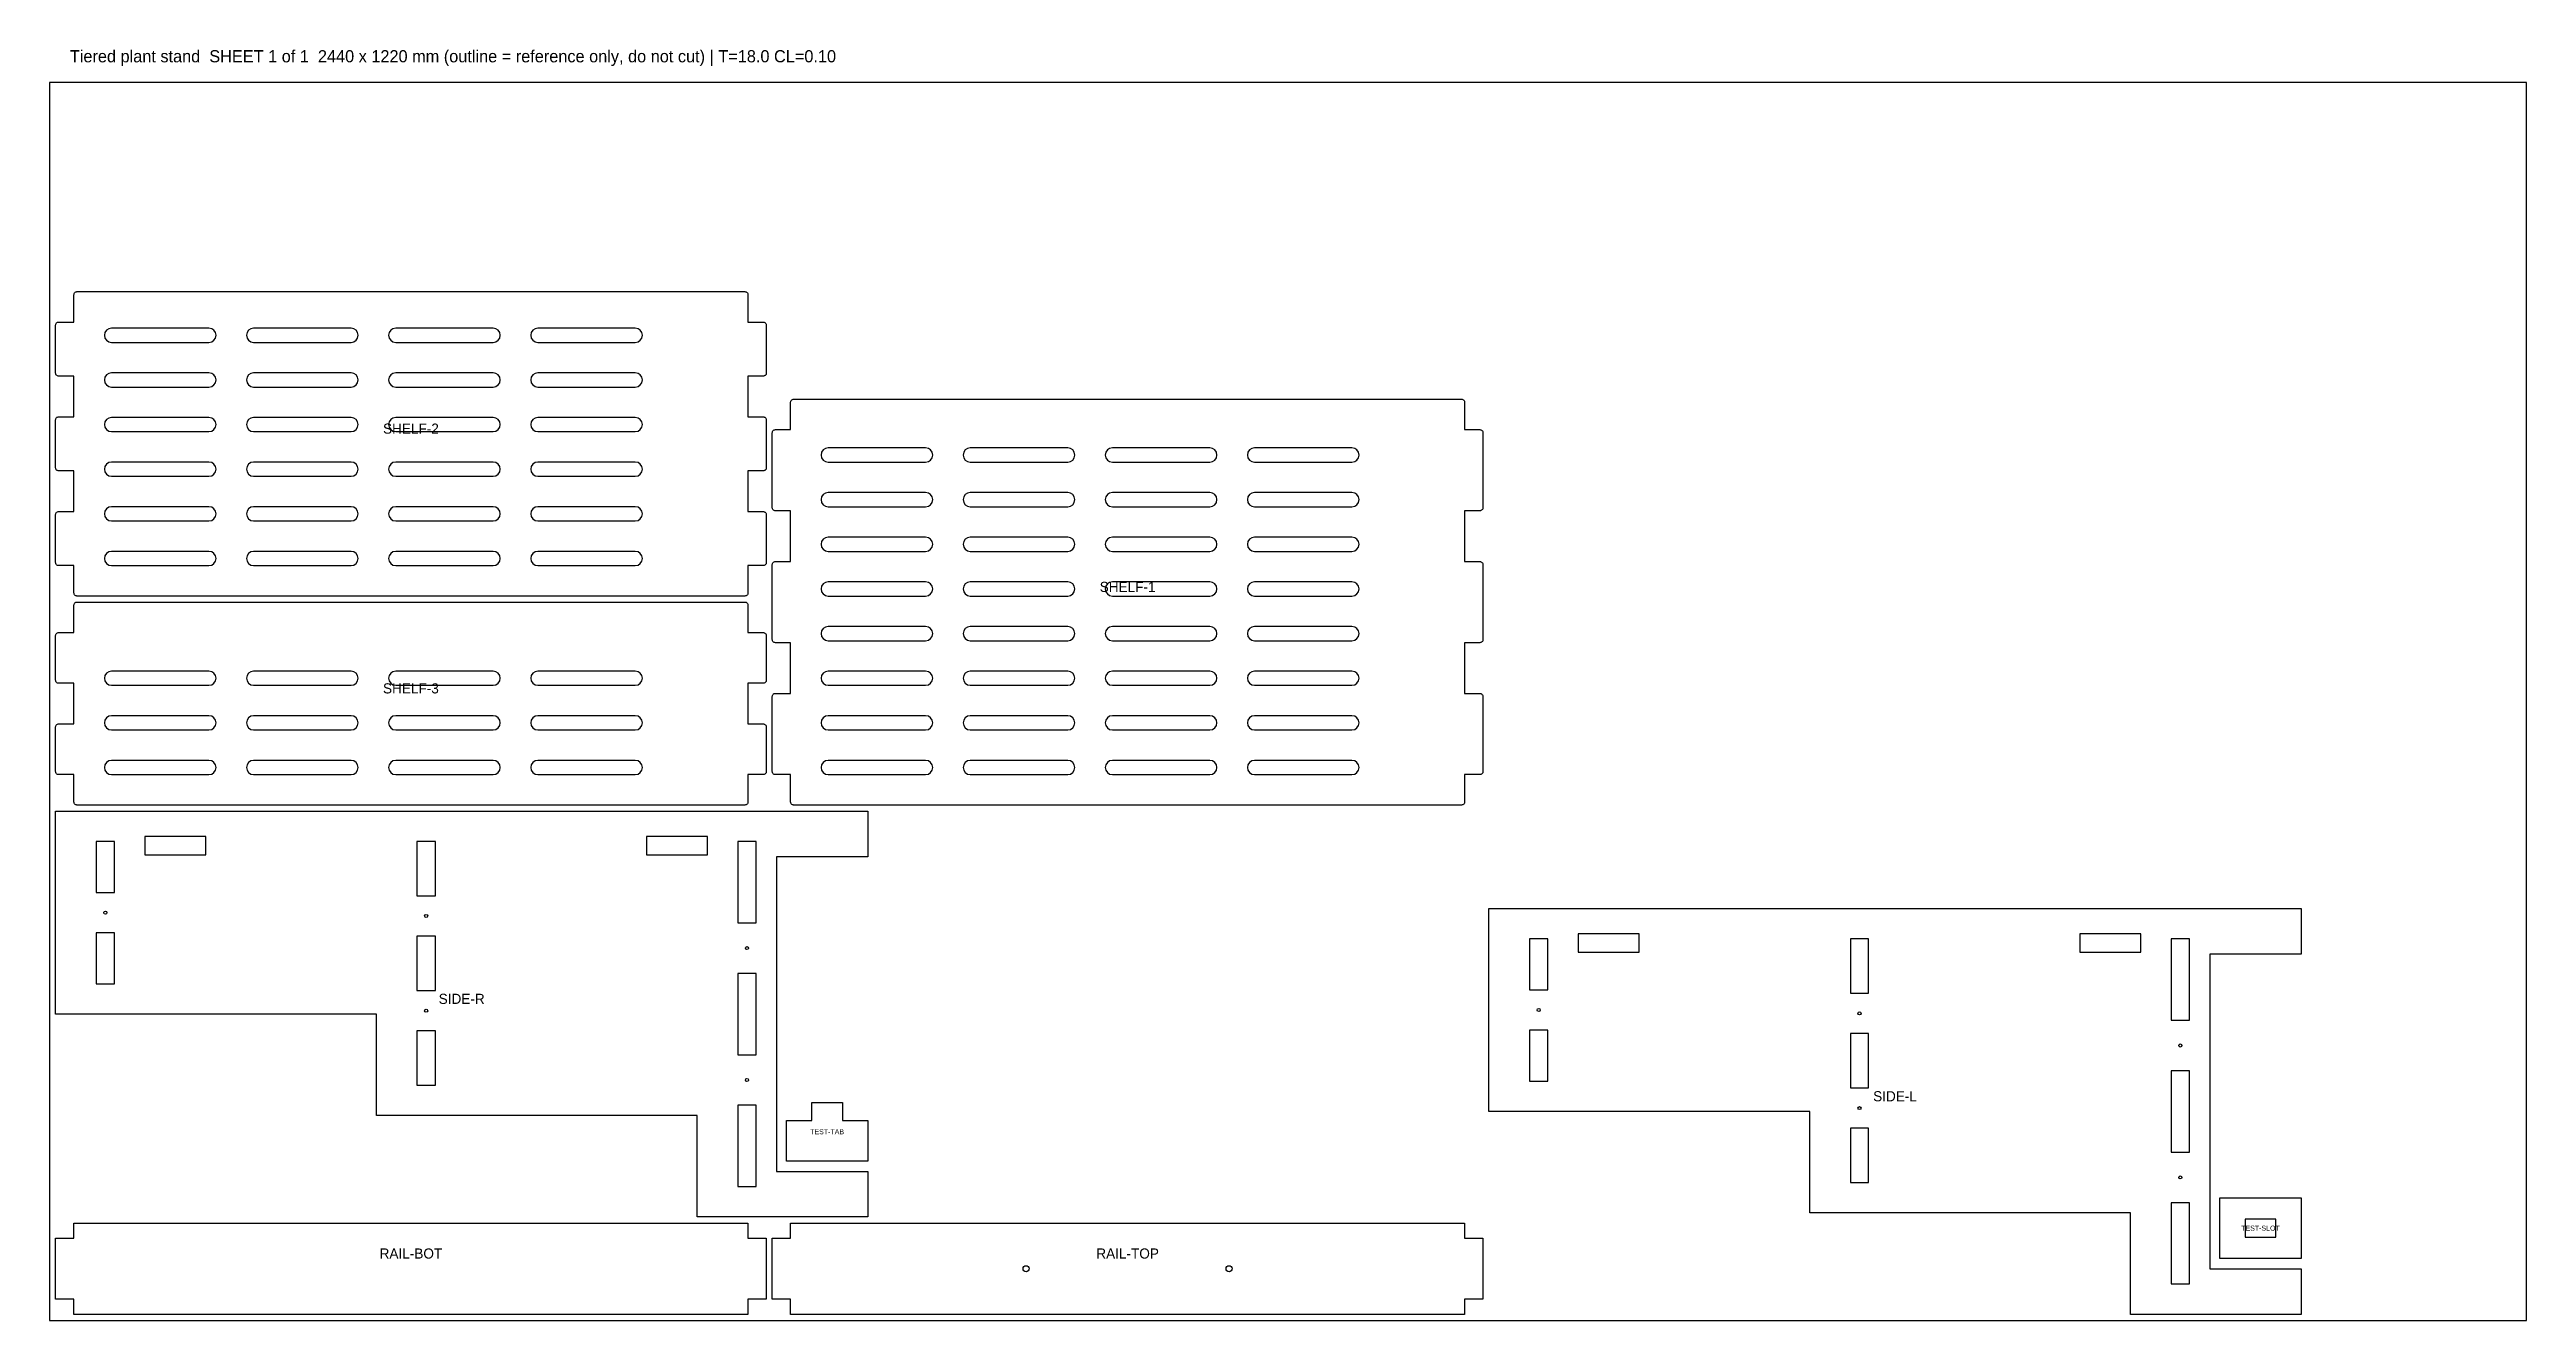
# Model space of a CAD drawing. Header units: millimetres. Extents: x 0 to 2440, y 0 to 1253.
import ezdxf
from ezdxf.enums import TextEntityAlignment as Align

# ---------------------------------------------------------------- set-up
doc = ezdxf.new("R2010")
doc.units = ezdxf.units.MM
doc.layers.add('CUT', color=1, linetype='Continuous')
doc.layers.add('LABELS', color=5, linetype='Continuous')

msp = doc.modelspace()

# ---------------------------------------------------------------- linework, layer by layer
at = {"layer": 'CUT'}
for points in [[(6, 794.3), (6.1, 794.9), (6.2, 795.5), (6.5, 796), (6.9, 796.5), (7.3, 796.8), (7.9, 797.1), (8.4, 797.3), (9, 797.3), (23.9, 797.3), (24, 797.3), (24, 797.4), (24, 837.3), (24, 837.3), (23.9, 837.3), (9, 837.3), (8.4, 837.4), (7.9, 837.6), (7.3, 837.8), (6.9, 838.2), (6.5, 838.7), (6.2, 839.2), (6.1, 839.7), (6, 840.3), (6, 887.7), (6.1, 888.3), (6.2, 888.8), (6.5, 889.3), (6.9, 889.8), (7.3, 890.2), (7.9, 890.4), (8.4, 890.6), (9, 890.7), (23.9, 890.7), (24, 890.7), (24, 890.7), (24, 930.6), (24, 930.7), (23.9, 930.7), (9, 930.7), (8.4, 930.7), (7.9, 930.9), (7.3, 931.2), (6.9, 931.5), (6.5, 932), (6.2, 932.5), (6.1, 933.1), (6, 933.7), (6, 981), (6.1, 981.6), (6.2, 982.1), (6.5, 982.7), (6.9, 983.1), (7.3, 983.5), (7.9, 983.8), (8.4, 983.9), (9, 984), (23.9, 984), (24, 984), (24, 984.1), (24, 1011), (24.1, 1011.6), (24.2, 1012.1), (24.5, 1012.7), (24.9, 1013.1), (25.3, 1013.5), (25.9, 1013.8), (26.4, 1013.9), (27, 1014), (685, 1014), (685.6, 1013.9), (686.1, 1013.8), (686.7, 1013.5), (687.1, 1013.1), (687.5, 1012.7), (687.8, 1012.1), (687.9, 1011.6), (688, 1011), (688, 984.1), (688, 984), (688.1, 984), (703, 984), (703.6, 983.9), (704.1, 983.8), (704.7, 983.5), (705.1, 983.1), (705.5, 982.7), (705.8, 982.1), (705.9, 981.6), (706, 981), (706, 933.7), (705.9, 933.1), (705.8, 932.5), (705.5, 932), (705.1, 931.5), (704.7, 931.2), (704.1, 930.9), (703.6, 930.7), (703, 930.7), (688.1, 930.7), (688, 930.7), (688, 930.6), (688, 890.7), (688, 890.7), (688.1, 890.7), (703, 890.7), (703.6, 890.6), (704.1, 890.4), (704.7, 890.2), (705.1, 889.8), (705.5, 889.3), (705.8, 888.8), (705.9, 888.3), (706, 887.7), (706, 840.3), (705.9, 839.7), (705.8, 839.2), (705.5, 838.7), (705.1, 838.2), (704.7, 837.8), (704.1, 837.6), (703.6, 837.4), (703, 837.3), (688.1, 837.3), (688, 837.3), (688, 837.3), (688, 797.4), (688, 797.3), (688.1, 797.3), (703, 797.3), (703.6, 797.3), (704.1, 797.1), (704.7, 796.8), (705.1, 796.5), (705.5, 796), (705.8, 795.5), (705.9, 794.9), (706, 794.3), (706, 747), (705.9, 746.4), (705.8, 745.9), (705.5, 745.3), (705.1, 744.9), (704.7, 744.5), (704.1, 744.2), (703.6, 744.1), (703, 744), (688.1, 744), (688, 744), (688, 743.9), (688, 717), (687.9, 716.4), (687.8, 715.9), (687.5, 715.3), (687.1, 714.9), (686.7, 714.5), (686.1, 714.2), (685.6, 714.1), (685, 714), (27, 714), (26.4, 714.1), (25.9, 714.2), (25.3, 714.5), (24.9, 714.9), (24.5, 715.3), (24.2, 715.9), (24.1, 716.4), (24, 717), (24, 743.9), (24, 744), (23.9, 744), (9, 744), (8.4, 744.1), (7.9, 744.2), (7.3, 744.5), (6.9, 744.9), (6.5, 745.3), (6.2, 745.9), (6.1, 746.4), (6, 747)], [(712, 615), (712.1, 615.6), (712.2, 616.1), (712.5, 616.7), (712.9, 617.1), (713.3, 617.5), (713.9, 617.8), (714.4, 617.9), (715, 618), (729.9, 618), (730, 618), (730, 618.1), (730, 667.9), (730, 668), (729.9, 668), (715, 668), (714.4, 668.1), (713.9, 668.2), (713.3, 668.5), (712.9, 668.9), (712.5, 669.3), (712.2, 669.9), (712.1, 670.4), (712, 671), (712, 745), (712.1, 745.6), (712.2, 746.1), (712.5, 746.7), (712.9, 747.1), (713.3, 747.5), (713.9, 747.8), (714.4, 747.9), (715, 748), (729.9, 748), (730, 748), (730, 748.1), (730, 797.9), (730, 798), (729.9, 798), (715, 798), (714.4, 798.1), (713.9, 798.2), (713.3, 798.5), (712.9, 798.9), (712.5, 799.3), (712.2, 799.9), (712.1, 800.4), (712, 801), (712, 875), (712.1, 875.6), (712.2, 876.1), (712.5, 876.7), (712.9, 877.1), (713.3, 877.5), (713.9, 877.8), (714.4, 877.9), (715, 878), (729.9, 878), (730, 878), (730, 878.1), (730, 905), (730.1, 905.6), (730.2, 906.1), (730.5, 906.7), (730.9, 907.1), (731.3, 907.5), (731.9, 907.8), (732.4, 907.9), (733, 908), (1391, 908), (1391.6, 907.9), (1392.1, 907.8), (1392.7, 907.5), (1393.1, 907.1), (1393.5, 906.7), (1393.8, 906.1), (1393.9, 905.6), (1394, 905), (1394, 878.1), (1394, 878), (1394.1, 878), (1409, 878), (1409.6, 877.9), (1410.1, 877.8), (1410.7, 877.5), (1411.1, 877.1), (1411.5, 876.7), (1411.8, 876.1), (1411.9, 875.6), (1412, 875), (1412, 801), (1411.9, 800.4), (1411.8, 799.9), (1411.5, 799.3), (1411.1, 798.9), (1410.7, 798.5), (1410.1, 798.2), (1409.6, 798.1), (1409, 798), (1394.1, 798), (1394, 798), (1394, 797.9), (1394, 748.1), (1394, 748), (1394.1, 748), (1409, 748), (1409.6, 747.9), (1410.1, 747.8), (1410.7, 747.5), (1411.1, 747.1), (1411.5, 746.7), (1411.8, 746.1), (1411.9, 745.6), (1412, 745), (1412, 671), (1411.9, 670.4), (1411.8, 669.9), (1411.5, 669.3), (1411.1, 668.9), (1410.7, 668.5), (1410.1, 668.2), (1409.6, 668.1), (1409, 668), (1394.1, 668), (1394, 668), (1394, 667.9), (1394, 618.1), (1394, 618), (1394.1, 618), (1409, 618), (1409.6, 617.9), (1410.1, 617.8), (1410.7, 617.5), (1411.1, 617.1), (1411.5, 616.7), (1411.8, 616.1), (1411.9, 615.6), (1412, 615), (1412, 541), (1411.9, 540.4), (1411.8, 539.9), (1411.5, 539.3), (1411.1, 538.9), (1410.7, 538.5), (1410.1, 538.2), (1409.6, 538.1), (1409, 538), (1394.1, 538), (1394, 538), (1394, 537.9), (1394, 511), (1393.9, 510.4), (1393.8, 509.9), (1393.5, 509.3), (1393.1, 508.9), (1392.7, 508.5), (1392.1, 508.2), (1391.6, 508.1), (1391, 508), (733, 508), (732.4, 508.1), (731.9, 508.2), (731.3, 508.5), (730.9, 508.9), (730.5, 509.3), (730.2, 509.9), (730.1, 510.4), (730, 511), (730, 537.9), (730, 538), (729.9, 538), (715, 538), (714.4, 538.1), (713.9, 538.2), (713.3, 538.5), (712.9, 538.9), (712.5, 539.3), (712.2, 539.9), (712.1, 540.4), (712, 541)], [(6, 585), (6.1, 585.6), (6.2, 586.1), (6.5, 586.7), (6.9, 587.1), (7.3, 587.5), (7.9, 587.8), (8.4, 587.9), (9, 588), (23.9, 588), (24, 588), (24, 588.1), (24, 627.9), (24, 628), (23.9, 628), (9, 628), (8.4, 628.1), (7.9, 628.2), (7.3, 628.5), (6.9, 628.9), (6.5, 629.3), (6.2, 629.9), (6.1, 630.4), (6, 631), (6, 675), (6.1, 675.6), (6.2, 676.1), (6.5, 676.7), (6.9, 677.1), (7.3, 677.5), (7.9, 677.8), (8.4, 677.9), (9, 678), (23.9, 678), (24, 678), (24, 678.1), (24, 705), (24.1, 705.6), (24.2, 706.1), (24.5, 706.7), (24.9, 707.1), (25.3, 707.5), (25.9, 707.8), (26.4, 707.9), (27, 708), (685, 708), (685.6, 707.9), (686.1, 707.8), (686.7, 707.5), (687.1, 707.1), (687.5, 706.7), (687.8, 706.1), (687.9, 705.6), (688, 705), (688, 678.1), (688, 678), (688.1, 678), (703, 678), (703.6, 677.9), (704.1, 677.8), (704.7, 677.5), (705.1, 677.1), (705.5, 676.7), (705.8, 676.1), (705.9, 675.6), (706, 675), (706, 631), (705.9, 630.4), (705.8, 629.9), (705.5, 629.3), (705.1, 628.9), (704.7, 628.5), (704.1, 628.2), (703.6, 628.1), (703, 628), (688.1, 628), (688, 628), (688, 627.9), (688, 588.1), (688, 588), (688.1, 588), (703, 588), (703.6, 587.9), (704.1, 587.8), (704.7, 587.5), (705.1, 587.1), (705.5, 586.7), (705.8, 586.1), (705.9, 585.6), (706, 585), (706, 541), (705.9, 540.4), (705.8, 539.9), (705.5, 539.3), (705.1, 538.9), (704.7, 538.5), (704.1, 538.2), (703.6, 538.1), (703, 538), (688.1, 538), (688, 538), (688, 537.9), (688, 511), (687.9, 510.4), (687.8, 509.9), (687.5, 509.3), (687.1, 508.9), (686.7, 508.5), (686.1, 508.2), (685.6, 508.1), (685, 508), (27, 508), (26.4, 508.1), (25.9, 508.2), (25.3, 508.5), (24.9, 508.9), (24.5, 509.3), (24.2, 509.9), (24.1, 510.4), (24, 511), (24, 537.9), (24, 538), (23.9, 538), (9, 538), (8.4, 538.1), (7.9, 538.2), (7.3, 538.5), (6.9, 538.9), (6.5, 539.3), (6.2, 539.9), (6.1, 540.4), (6, 541)], [(322, 202), (322, 302), (6, 302), (6, 502), (806, 502), (806, 457), (716, 457), (716, 147), (806, 147), (806, 102), (638, 102), (638, 202)], [(64, 472.1), (46, 472.1), (46, 421.9), (64, 421.9)], [(154, 458.9), (154, 477.1), (94, 477.1), (94, 458.9)], [(361.9, 418.6), (380.1, 418.6), (380.1, 472.1), (361.9, 472.1)], [(588, 458.9), (648, 458.9), (648, 477.1), (588, 477.1)], [(678, 472.1), (678, 391.9), (696, 391.9), (696, 472.1)], [(1734, 106), (1734, 206), (1418, 206), (1418, 406), (2218, 406), (2218, 361), (2128, 361), (2128, 51), (2218, 51), (2218, 6), (2050, 6), (2050, 106)], [(46, 382.1), (46, 331.9), (64, 331.9), (64, 382.1)], [(380.1, 325.3), (380.1, 378.7), (361.9, 378.7), (361.9, 325.3)], [(1476, 376.1), (1458, 376.1), (1458, 325.9), (1476, 325.9)], [(1566, 362.9), (1566, 381.1), (1506, 381.1), (1506, 362.9)], [(1774, 322.6), (1792, 322.6), (1792, 376.1), (1774, 376.1)], [(2000, 362.9), (2060.1, 362.9), (2060.1, 381.1), (2000, 381.1)], [(2089.9, 376.1), (2089.9, 295.9), (2108.1, 295.9), (2108.1, 376.1)], [(678, 261.9), (696, 261.9), (696, 342.1), (678, 342.1)], [(380.1, 285.4), (361.9, 285.4), (361.9, 231.9), (380.1, 231.9)], [(1458, 286.1), (1458, 235.9), (1476, 235.9), (1476, 286.1)], [(1792, 229.3), (1792, 282.7), (1774, 282.7), (1774, 229.3)], [(2089.9, 165.9), (2108.1, 165.9), (2108.1, 246.1), (2089.9, 246.1)], [(696, 131.9), (696, 212.1), (678, 212.1), (678, 131.9)], [(806, 197), (806, 157), (726, 157), (726, 197), (751, 197), (751, 215), (781, 215), (781, 197)], [(1792, 189.4), (1774, 189.4), (1774, 135.9), (1792, 135.9)], [(2108.1, 36), (2108.1, 116), (2089.9, 116), (2089.9, 36)], [(2138, 61), (2138, 121), (2218, 121), (2218, 61)], [(2193.1, 100), (2162.9, 100), (2162.9, 82), (2193.1, 82)], [(6, 21), (6, 81), (24, 81), (24, 96), (688, 96), (688, 81), (706, 81), (706, 21), (688, 21), (688, 6), (24, 6), (24, 21)], [(712, 21), (712, 81), (730, 81), (730, 96), (1394, 96), (1394, 81), (1412, 81), (1412, 21), (1394, 21), (1394, 6), (730, 6), (730, 21)]]:
    msp.add_lwpolyline(points, close=True, dxfattribs=at)
for points in [[(61, 964), (157, 964, 1), (157, 978), (61, 978, 1)], [(201, 964), (297, 964, 1), (297, 978), (201, 978, 1)], [(341, 964), (437, 964, 1), (437, 978), (341, 978, 1)], [(481, 964), (577, 964, 1), (577, 978), (481, 978, 1)], [(61, 920), (157, 920, 1), (157, 934), (61, 934, 1)], [(201, 920), (297, 920, 1), (297, 934), (201, 934, 1)], [(341, 920), (437, 920, 1), (437, 934), (341, 934, 1)], [(481, 920), (577, 920, 1), (577, 934), (481, 934, 1)], [(61, 876), (157, 876, 1), (157, 890), (61, 890, 1)], [(201, 876), (297, 876, 1), (297, 890), (201, 890, 1)], [(341, 876), (437, 876, 1), (437, 890), (341, 890, 1)], [(481, 876), (577, 876, 1), (577, 890), (481, 890, 1)], [(767, 846), (863, 846, 1), (863, 860), (767, 860, 1)], [(907, 846), (1003, 846, 1), (1003, 860), (907, 860, 1)], [(1047, 846), (1143, 846, 1), (1143, 860), (1047, 860, 1)], [(1187, 846), (1283, 846, 1), (1283, 860), (1187, 860, 1)], [(61, 832), (157, 832, 1), (157, 846), (61, 846, 1)], [(201, 832), (297, 832, 1), (297, 846), (201, 846, 1)], [(341, 832), (437, 832, 1), (437, 846), (341, 846, 1)], [(481, 832), (577, 832, 1), (577, 846), (481, 846, 1)], [(767, 802), (863, 802, 1), (863, 816), (767, 816, 1)], [(907, 802), (1003, 802, 1), (1003, 816), (907, 816, 1)], [(1047, 802), (1143, 802, 1), (1143, 816), (1047, 816, 1)], [(1187, 802), (1283, 802, 1), (1283, 816), (1187, 816, 1)], [(61, 788), (157, 788, 1), (157, 802), (61, 802, 1)], [(201, 788), (297, 788, 1), (297, 802), (201, 802, 1)], [(341, 788), (437, 788, 1), (437, 802), (341, 802, 1)], [(481, 788), (577, 788, 1), (577, 802), (481, 802, 1)], [(61, 744), (157, 744, 1), (157, 758), (61, 758, 1)], [(201, 744), (297, 744, 1), (297, 758), (201, 758, 1)], [(341, 744), (437, 744, 1), (437, 758), (341, 758, 1)], [(481, 744), (577, 744, 1), (577, 758), (481, 758, 1)], [(767, 758), (863, 758, 1), (863, 772), (767, 772, 1)], [(907, 758), (1003, 758, 1), (1003, 772), (907, 772, 1)], [(1047, 758), (1143, 758, 1), (1143, 772), (1047, 772, 1)], [(1187, 758), (1283, 758, 1), (1283, 772), (1187, 772, 1)], [(767, 714), (863, 714, 1), (863, 728), (767, 728, 1)], [(907, 714), (1003, 714, 1), (1003, 728), (907, 728, 1)], [(1047, 714), (1143, 714, 1), (1143, 728), (1047, 728, 1)], [(1187, 714), (1283, 714, 1), (1283, 728), (1187, 728, 1)], [(767, 670), (863, 670, 1), (863, 684), (767, 684, 1)], [(907, 670), (1003, 670, 1), (1003, 684), (907, 684, 1)], [(1047, 670), (1143, 670, 1), (1143, 684), (1047, 684, 1)], [(1187, 670), (1283, 670, 1), (1283, 684), (1187, 684, 1)], [(61, 626), (157, 626, 1), (157, 640), (61, 640, 1)], [(201, 626), (297, 626, 1), (297, 640), (201, 640, 1)], [(341, 626), (437, 626, 1), (437, 640), (341, 640, 1)], [(481, 626), (577, 626, 1), (577, 640), (481, 640, 1)], [(767, 626), (863, 626, 1), (863, 640), (767, 640, 1)], [(907, 626), (1003, 626, 1), (1003, 640), (907, 640, 1)], [(1047, 626), (1143, 626, 1), (1143, 640), (1047, 640, 1)], [(1187, 626), (1283, 626, 1), (1283, 640), (1187, 640, 1)], [(61, 582), (157, 582, 1), (157, 596), (61, 596, 1)], [(201, 582), (297, 582, 1), (297, 596), (201, 596, 1)], [(341, 582), (437, 582, 1), (437, 596), (341, 596, 1)], [(481, 582), (577, 582, 1), (577, 596), (481, 596, 1)], [(767, 582), (863, 582, 1), (863, 596), (767, 596, 1)], [(907, 582), (1003, 582, 1), (1003, 596), (907, 596, 1)], [(1047, 582), (1143, 582, 1), (1143, 596), (1047, 596, 1)], [(1187, 582), (1283, 582, 1), (1283, 596), (1187, 596, 1)], [(61, 538), (157, 538, 1), (157, 552), (61, 552, 1)], [(201, 538), (297, 538, 1), (297, 552), (201, 552, 1)], [(341, 538), (437, 538, 1), (437, 552), (341, 552, 1)], [(481, 538), (577, 538, 1), (577, 552), (481, 552, 1)], [(767, 538), (863, 538, 1), (863, 552), (767, 552, 1)], [(907, 538), (1003, 538, 1), (1003, 552), (907, 552, 1)], [(1047, 538), (1143, 538, 1), (1143, 552), (1047, 552, 1)], [(1187, 538), (1283, 538, 1), (1283, 552), (1187, 552, 1)]]:
    msp.add_lwpolyline(points, format="xyb", close=True, dxfattribs=at)
for centre, radius in [((55, 402), 1.5), ((371, 398.7), 1.5), ((687, 367), 1.5), ((371, 305.3), 1.5), ((1467, 306), 1.5), ((1783, 302.7), 1.5), ((2099, 271), 1.5), ((687, 237), 1.5), ((1783, 209.3), 1.5), ((2099, 141), 1.5), ((962, 51), 3), ((1162, 51), 3)]:
    msp.add_circle(centre, radius, dxfattribs=at)
at = {"layer": 'LABELS'}
msp.add_lwpolyline([(0, 0), (2440, 0), (2440, 1220), (0, 1220)], close=True, dxfattribs=at)

# ---------------------------------------------------------------- texts
msp.add_text('Tiered plant stand  SHEET 1 of 1  2440 x 1220 mm (outline = reference only, do not cut) | T=18.0 CL=0.10', height=12, dxfattribs=at).set_placement((20, 1240))
for s, height, p in [('SHELF-2', 10, (356, 879)), ('SHELF-1', 10, (1062, 723)), ('SHELF-3', 10, (356, 623)), ('SIDE-R', 10, (406, 317)), ('SIDE-L', 10, (1818, 221)), ('TEST-TAB', 5, (766, 186)), ('TEST-SLOT', 5, (2178, 91)), ('RAIL-BOT', 10, (356, 66)), ('RAIL-TOP', 10, (1062, 66))]:
    msp.add_text(s, height=height, dxfattribs=at).set_placement(p, align=Align.MIDDLE_CENTER)

doc.saveas('drawing.dxf')
